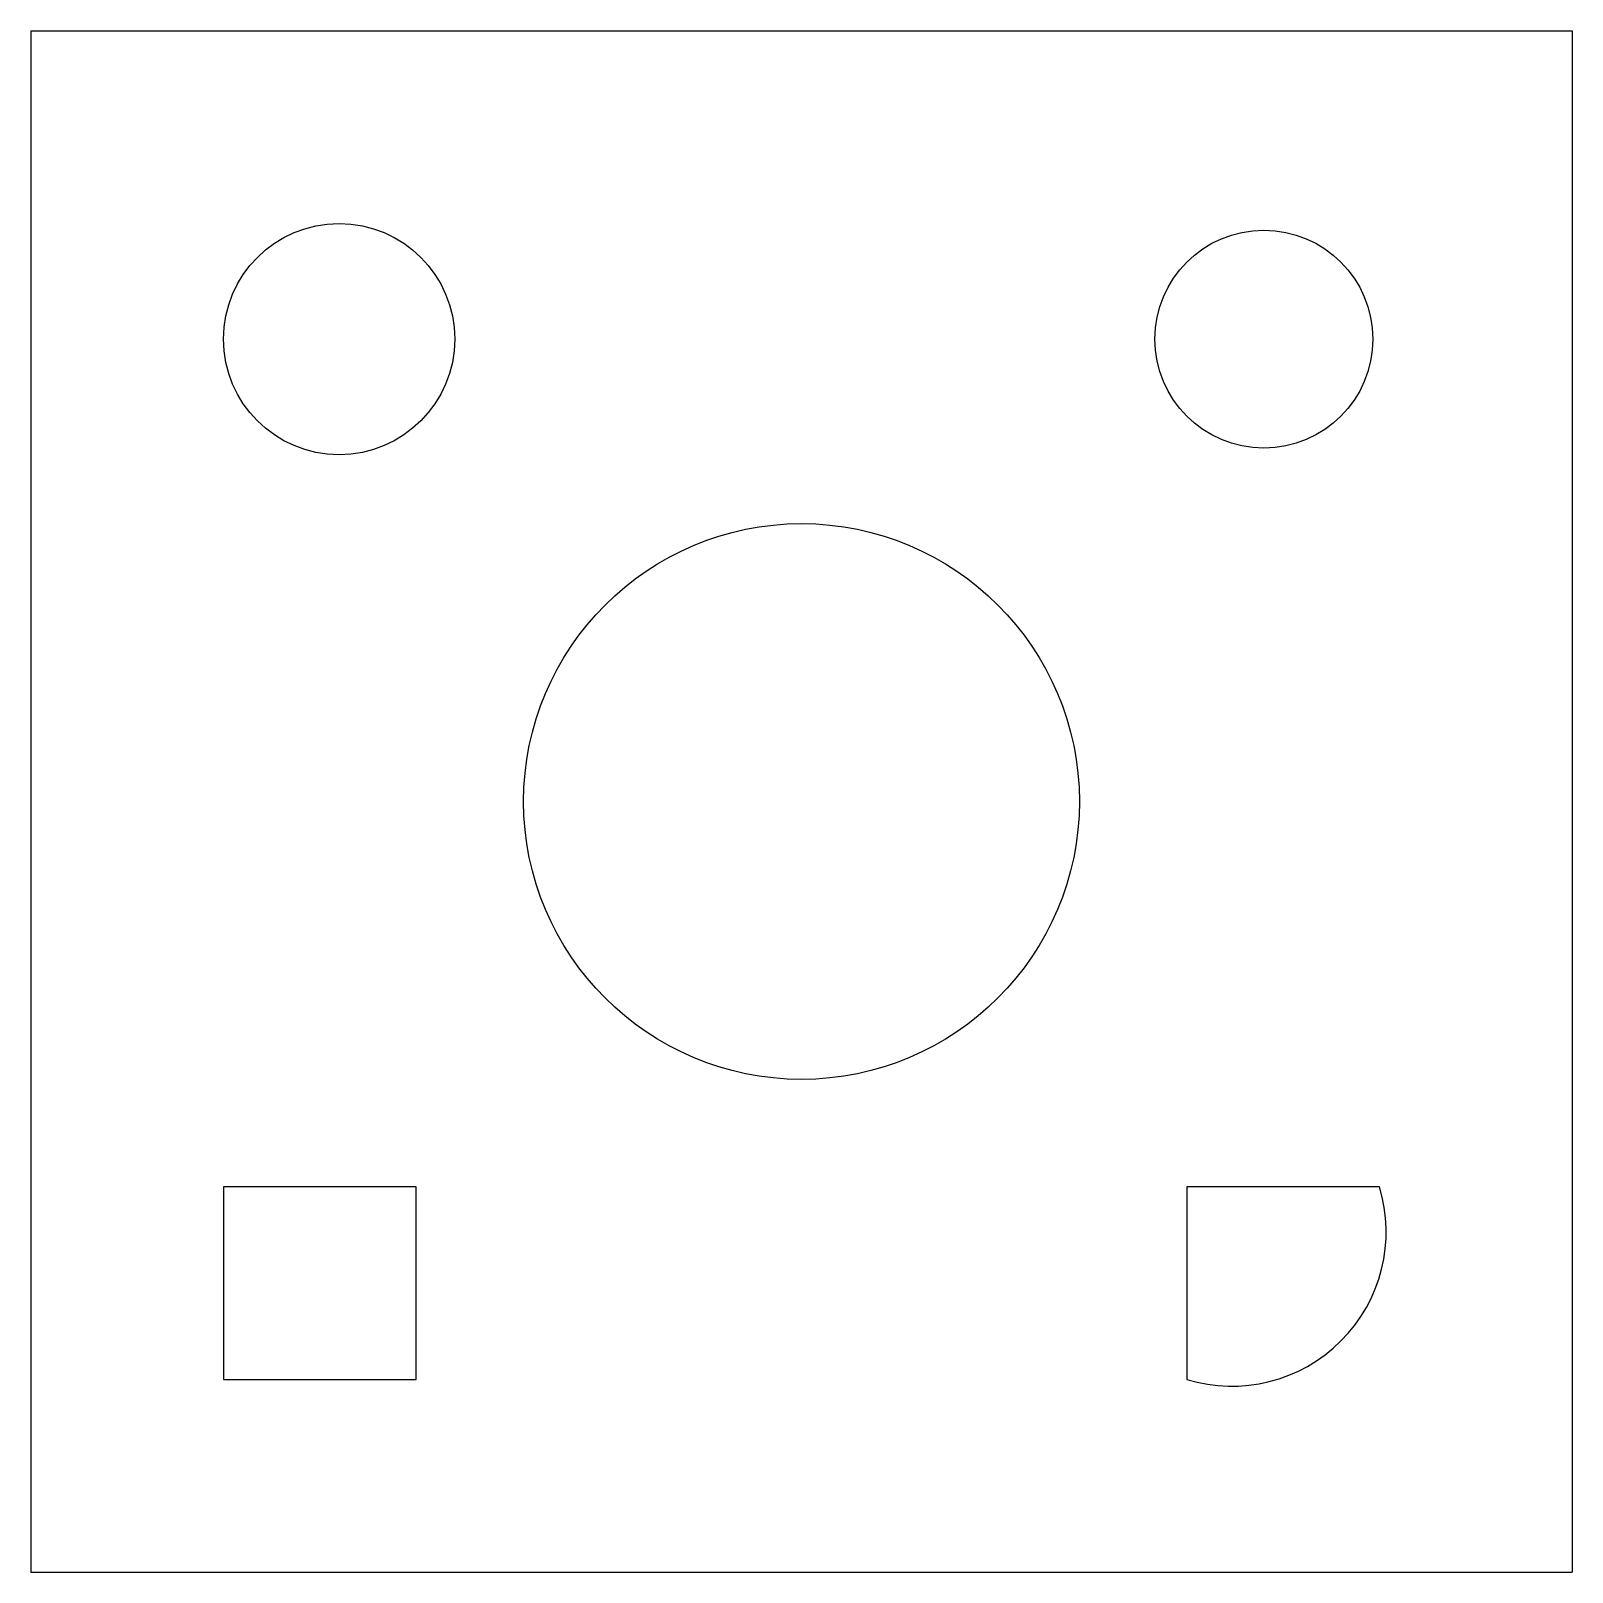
# Model space of a CAD drawing. Extents: x -20 to 20, y -20 to 20.
import ezdxf

# ---------------------------------------------------------------- set-up
doc = ezdxf.new("R2010")
doc.units = 0
doc.linetypes.add('Outline', pattern=[0])
doc.layers.add('Layer0', color=7, linetype='Outline')

msp = doc.modelspace()

# ---------------------------------------------------------------- linework, layer by layer
at = {"layer": 'Layer0'}
for p, q in [((-20, 20), (20, 20)), ((-20, 20), (-20, -20)), ((20, 20), (20, -20)), ((-15, -10), (-15, -15)), ((-10, -10), (-15, -10)), ((-10, -15), (-10, -10)), ((10, -10), (10, -15)), ((15, -10), (10, -10)), ((-15, -15), (-10, -15)), ((-20, -20), (20, -20))]:
    msp.add_line(p, q, dxfattribs=at)
for centre, radius in [((-12, 12), 3), ((12, 12), 2.828), ((0, 0), 7.211)]:
    msp.add_circle(centre, radius, dxfattribs=at)
msp.add_arc((11.167, -11.167), 4.007, -106.9275, 16.9275, dxfattribs=at)

doc.saveas('drawing.dxf')
